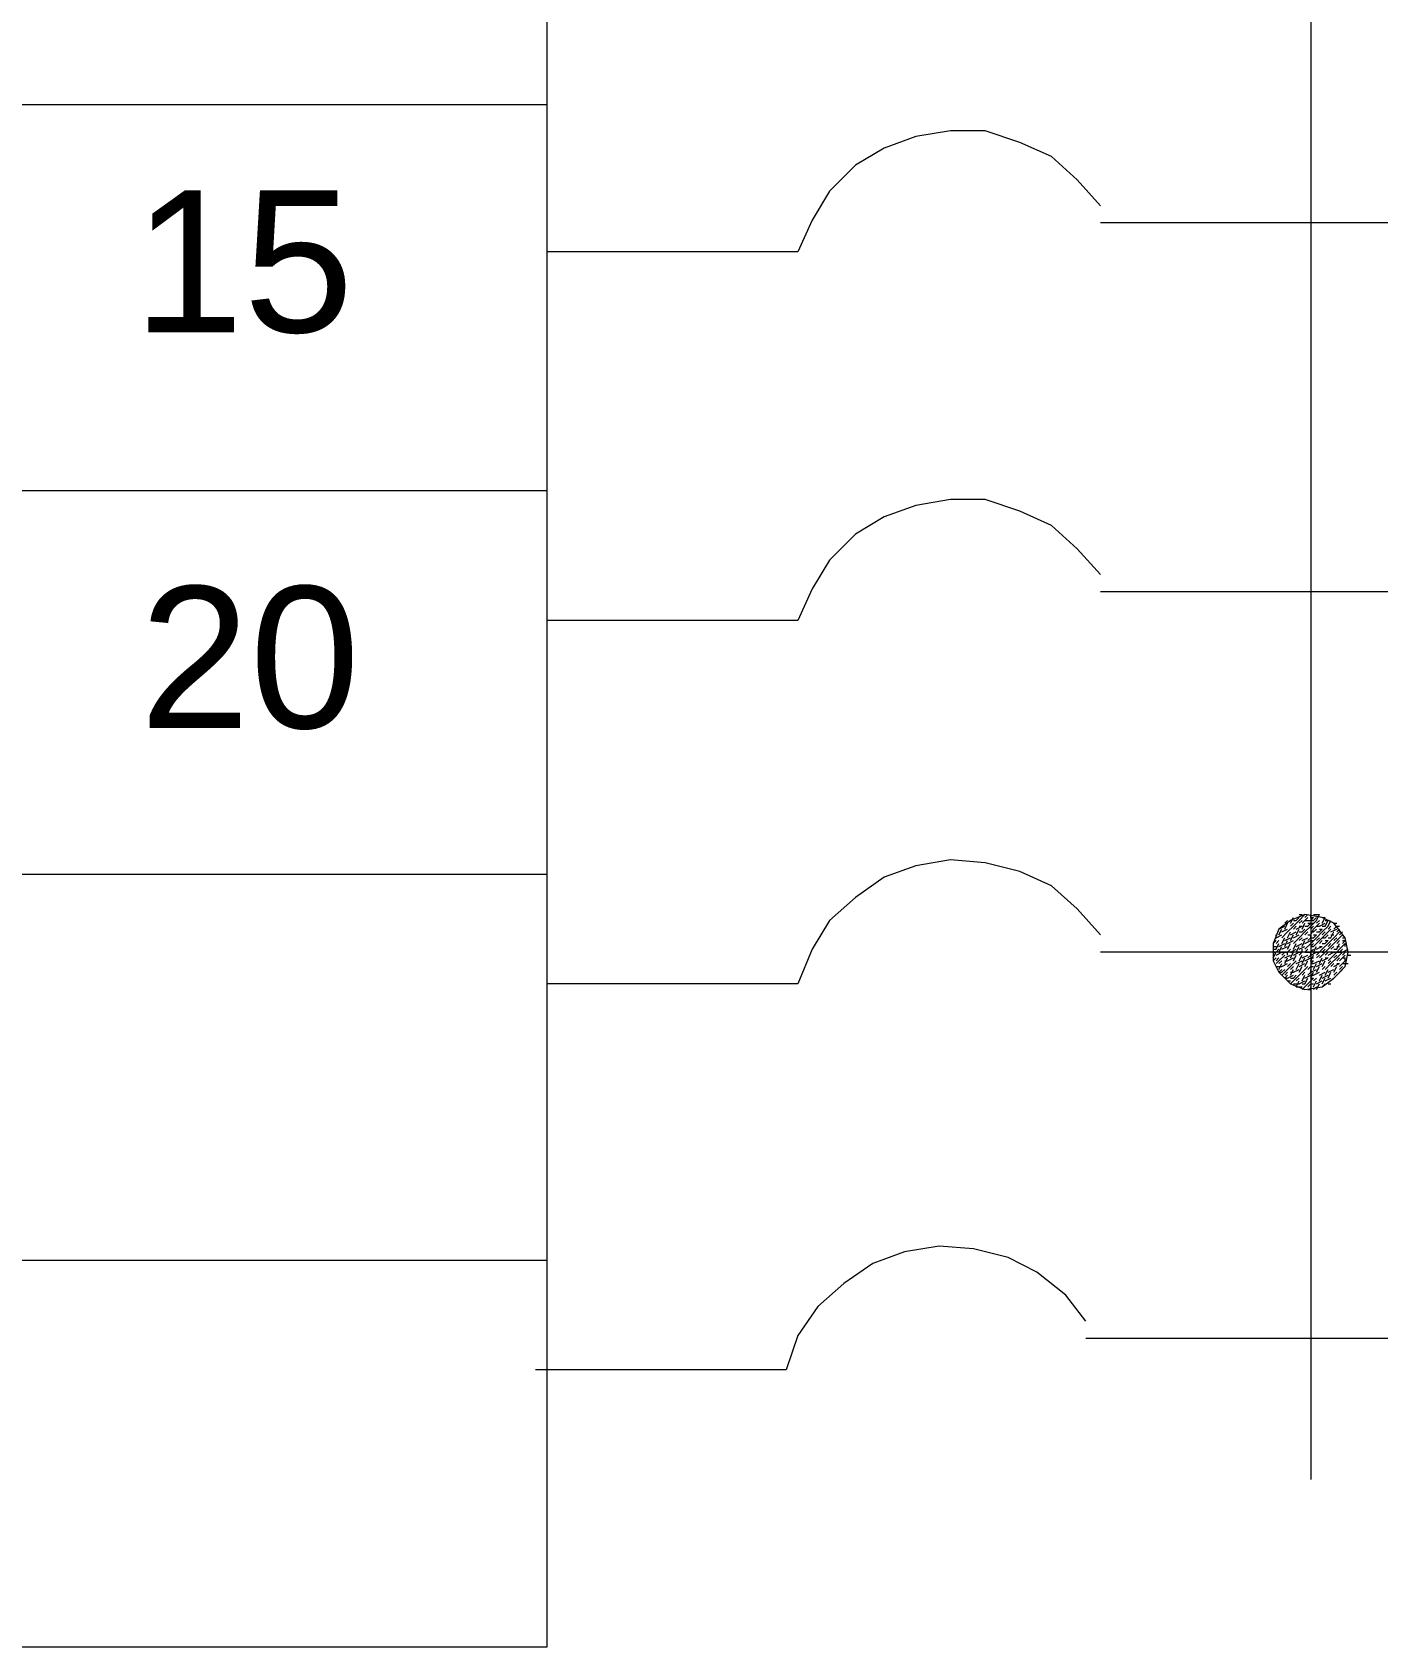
# Model space of a CAD drawing. Header units: millimetres. Extents: x -0.3 to 50, y -1 to 21.3.
# Drawn here: x 7.419 to 8.275, y 17.813 to 18.839 of the extents above; entities that cross this region are included whole.
import ezdxf

# ---------------------------------------------------------------- set-up
doc = ezdxf.new("R2010")
doc.units = ezdxf.units.MM
doc.header["$LTSCALE"] = 0.5
doc.layers.add('TABLA', color=7, linetype='Continuous')
doc.styles.get("Standard").update_dxf_attribs({"font": 'arial.ttf'})

msp = doc.modelspace()

# ---------------------------------------------------------------- linework, layer by layer
at = {"layer": 'TABLA', "color": 7, "linetype": 'Continuous', "lineweight": 18, "true_color": 0x000007}
for p, q in [((8.2321, 20.1433), (8.2321, 17.9193)), ((7.7466, 18.7932), (4.186, 18.7932)), ((8.9905, 18.7181), (8.0984, 18.7181)), ((7.906, 18.6997), (7.7466, 18.6997)), ((7.7466, 18.5477), (4.186, 18.5477)), ((8.9905, 18.4836), (8.0984, 18.4836)), ((7.906, 18.4653), (7.7466, 18.4653)), ((7.7466, 18.304), (4.186, 18.304)), ((8.2193, 18.2729), (8.2211, 18.2766)), ((8.2229, 18.2747), (8.2248, 18.2766)), ((8.2248, 18.2784), (8.2266, 18.2784)), ((8.2266, 18.2729), (8.2302, 18.2766)), ((8.2284, 18.2766), (8.2302, 18.2784)), ((8.2321, 18.2766), (8.2321, 18.2784)), ((8.2321, 18.2766), (8.2339, 18.2766)), ((8.2321, 18.2747), (8.2339, 18.2766)), ((8.2339, 18.2784), (8.2357, 18.2784)), ((8.2339, 18.2747), (8.2357, 18.2766)), ((8.2357, 18.2784), (8.2376, 18.2784)), ((8.2394, 18.2766), (8.2412, 18.2766)), ((8.2394, 18.2729), (8.2412, 18.2766)), ((8.2119, 18.2692), (8.2156, 18.2711)), ((8.2119, 18.2656), (8.2138, 18.2692)), ((8.2138, 18.2674), (8.2174, 18.2692)), ((8.2156, 18.2729), (8.2174, 18.2747)), ((8.2156, 18.2692), (8.2174, 18.2729)), ((8.2174, 18.2637), (8.2193, 18.2674)), ((8.2193, 18.2711), (8.2211, 18.2729)), ((8.2193, 18.2656), (8.2229, 18.2674)), ((8.2211, 18.2747), (8.2229, 18.2747)), ((8.2211, 18.2692), (8.2229, 18.2711)), ((8.2229, 18.2692), (8.2266, 18.2711)), ((8.2229, 18.2656), (8.2248, 18.2692)), ((8.2248, 18.2729), (8.2266, 18.2747)), ((8.2248, 18.2711), (8.2266, 18.2711)), ((8.2248, 18.2674), (8.2266, 18.2674)), ((8.2266, 18.2692), (8.2284, 18.2729)), ((8.2266, 18.2674), (8.2284, 18.2692)), ((8.2284, 18.2747), (8.2302, 18.2747)), ((8.2284, 18.2711), (8.2302, 18.2711)), ((8.2284, 18.2656), (8.2302, 18.2674)), ((8.2302, 18.2747), (8.2321, 18.2747)), ((8.2302, 18.2729), (8.2321, 18.2729)), ((8.2302, 18.2711), (8.2321, 18.2729)), ((8.2321, 18.2747), (8.2339, 18.2747)), ((8.2321, 18.2729), (8.2339, 18.2729)), ((8.2321, 18.2692), (8.2339, 18.2711)), ((8.2321, 18.2674), (8.2339, 18.2674)), ((8.2339, 18.2674), (8.2357, 18.2692)), ((8.2357, 18.2729), (8.2376, 18.2747)), ((8.2357, 18.2711), (8.2376, 18.2711)), ((8.2357, 18.2674), (8.2376, 18.2674)), ((8.2376, 18.2711), (8.2412, 18.2729)), ((8.2376, 18.2692), (8.2394, 18.2692)), ((8.2376, 18.2674), (8.2394, 18.2692)), ((8.2394, 18.2711), (8.2412, 18.2711)), ((8.2394, 18.2656), (8.2412, 18.2674)), ((8.2412, 18.2747), (8.2431, 18.2747)), ((8.2412, 18.2711), (8.2431, 18.2747)), ((8.2431, 18.2692), (8.2449, 18.2711)), ((8.2449, 18.2674), (8.2486, 18.2692)), ((8.2449, 18.2637), (8.2467, 18.2674)), ((8.2467, 18.2729), (8.2486, 18.2729)), ((8.2467, 18.2692), (8.2486, 18.2711)), ((8.2486, 18.2711), (8.2504, 18.2711)), ((8.2486, 18.2674), (8.2504, 18.2692)), ((8.2504, 18.2656), (8.2522, 18.2674)), ((8.2083, 18.2601), (8.2101, 18.2619)), ((8.2083, 18.2582), (8.2101, 18.2582)), ((8.2083, 18.2564), (8.2101, 18.2564)), ((8.2101, 18.2637), (8.2101, 18.2656)), ((8.2101, 18.2637), (8.2138, 18.2656)), ((8.2101, 18.2601), (8.2119, 18.2619)), ((8.2101, 18.2564), (8.2119, 18.2601)), ((8.2101, 18.2546), (8.2119, 18.2564)), ((8.2119, 18.2582), (8.2156, 18.2601)), ((8.2119, 18.2546), (8.2138, 18.2582)), ((8.2138, 18.2601), (8.2156, 18.2637)), ((8.2138, 18.2564), (8.2174, 18.2582)), ((8.2156, 18.2619), (8.2193, 18.2637)), ((8.2156, 18.2582), (8.2174, 18.2619)), ((8.2174, 18.2601), (8.2211, 18.2619)), ((8.2174, 18.2564), (8.2193, 18.2601)), ((8.2174, 18.2546), (8.2193, 18.2564)), ((8.2193, 18.2619), (8.2211, 18.2656)), ((8.2193, 18.2546), (8.2229, 18.2564)), ((8.2211, 18.2637), (8.2248, 18.2656)), ((8.2211, 18.2564), (8.2229, 18.2601)), ((8.2229, 18.2582), (8.2266, 18.2601)), ((8.2229, 18.2546), (8.2248, 18.2582)), ((8.2248, 18.2619), (8.2266, 18.2637)), ((8.2248, 18.2564), (8.2284, 18.2582)), ((8.2266, 18.2619), (8.2302, 18.2637)), ((8.2266, 18.2582), (8.2284, 18.2619)), ((8.2266, 18.2546), (8.2266, 18.2564)), ((8.2284, 18.2601), (8.2321, 18.2619)), ((8.2284, 18.2564), (8.2321, 18.2601)), ((8.2284, 18.2546), (8.2302, 18.2564)), ((8.2302, 18.2656), (8.2321, 18.2656)), ((8.2302, 18.2619), (8.2321, 18.2637)), ((8.2321, 18.2637), (8.2321, 18.2656)), ((8.2321, 18.2637), (8.2339, 18.2637)), ((8.2321, 18.2619), (8.2339, 18.2619)), ((8.2321, 18.2582), (8.2339, 18.2601)), ((8.2321, 18.2582), (8.2339, 18.2582)), ((8.2321, 18.2546), (8.2339, 18.2564)), ((8.2339, 18.2656), (8.2357, 18.2656)), ((8.2339, 18.2637), (8.2357, 18.2656)), ((8.2339, 18.2546), (8.2357, 18.2582)), ((8.2357, 18.2619), (8.2376, 18.2637)), ((8.2357, 18.2564), (8.2394, 18.2582)), ((8.2376, 18.2601), (8.2394, 18.2619)), ((8.2376, 18.2582), (8.2394, 18.2582)), ((8.2394, 18.2637), (8.2412, 18.2637)), ((8.2394, 18.2601), (8.2412, 18.2601)), ((8.2394, 18.2546), (8.2412, 18.2564)), ((8.2412, 18.2637), (8.2431, 18.2656)), ((8.2412, 18.2619), (8.2431, 18.2619)), ((8.2412, 18.2601), (8.2431, 18.2619)), ((8.2431, 18.2637), (8.2449, 18.2637)), ((8.2431, 18.2582), (8.2449, 18.2601)), ((8.2449, 18.2656), (8.2467, 18.2656)), ((8.2449, 18.2564), (8.2467, 18.2582)), ((8.2467, 18.2619), (8.2486, 18.2637)), ((8.2467, 18.2564), (8.2486, 18.2564)), ((8.2486, 18.2601), (8.2504, 18.2619)), ((8.2486, 18.2564), (8.2504, 18.2601)), ((8.2486, 18.2582), (8.2504, 18.2582)), ((8.2504, 18.2546), (8.2522, 18.2564)), ((8.2522, 18.2637), (8.2541, 18.2637)), ((8.2522, 18.2619), (8.2541, 18.2619)), ((8.2522, 18.2601), (8.2541, 18.2619)), ((8.2522, 18.2546), (8.2559, 18.2564)), ((8.2541, 18.2582), (8.2541, 18.2601)), ((8.9905, 18.2546), (8.0984, 18.2546)), ((8.2083, 18.2546), (8.2101, 18.2546)), ((8.2083, 18.2509), (8.2101, 18.2546)), ((8.2083, 18.2491), (8.2101, 18.2509)), ((8.2101, 18.2527), (8.2138, 18.2546)), ((8.2101, 18.2491), (8.2119, 18.2509)), ((8.2101, 18.2454), (8.2119, 18.2454)), ((8.2119, 18.2546), (8.2138, 18.2546)), ((8.2119, 18.2473), (8.2138, 18.2491)), ((8.2119, 18.2436), (8.2138, 18.2473)), ((8.2119, 18.2454), (8.2138, 18.2454)), ((8.2138, 18.2546), (8.2156, 18.2546)), ((8.2138, 18.2527), (8.2156, 18.2546)), ((8.2138, 18.2454), (8.2174, 18.2473)), ((8.2156, 18.2546), (8.2174, 18.2546)), ((8.2156, 18.2509), (8.2193, 18.2527)), ((8.2156, 18.2473), (8.2174, 18.2509)), ((8.2156, 18.2491), (8.2174, 18.2491)), ((8.2174, 18.2527), (8.2174, 18.2546)), ((8.2174, 18.2491), (8.2211, 18.2509)), ((8.2174, 18.2454), (8.2193, 18.2473)), ((8.2193, 18.2546), (8.2211, 18.2546)), ((8.2193, 18.2509), (8.2211, 18.2546)), ((8.2193, 18.2436), (8.2211, 18.2454)), ((8.2211, 18.2527), (8.2248, 18.2546)), ((8.2211, 18.2491), (8.2229, 18.2527)), ((8.2229, 18.2473), (8.2266, 18.2491)), ((8.2229, 18.2436), (8.2248, 18.2473)), ((8.2248, 18.2546), (8.2266, 18.2546)), ((8.2248, 18.2527), (8.2266, 18.2546)), ((8.2248, 18.2491), (8.2266, 18.2527)), ((8.2248, 18.2454), (8.2284, 18.2473)), ((8.2248, 18.2418), (8.2266, 18.2454)), ((8.2266, 18.2509), (8.2302, 18.2527)), ((8.2266, 18.2473), (8.2284, 18.2509)), ((8.2284, 18.2546), (8.2302, 18.2546)), ((8.2284, 18.2491), (8.2321, 18.2509)), ((8.2284, 18.2454), (8.2302, 18.2491)), ((8.2302, 18.2546), (8.2321, 18.2546)), ((8.2302, 18.2546), (8.2321, 18.2546)), ((8.2302, 18.2509), (8.2321, 18.2527)), ((8.2302, 18.2436), (8.2321, 18.2454)), ((8.2321, 18.2527), (8.2321, 18.2546)), ((8.2321, 18.2527), (8.2357, 18.2546)), ((8.2321, 18.2491), (8.2339, 18.2527)), ((8.2321, 18.2509), (8.2339, 18.2509)), ((8.2321, 18.2491), (8.2339, 18.2491)), ((8.2321, 18.2473), (8.2339, 18.2491)), ((8.2321, 18.2473), (8.2339, 18.2473)), ((8.2321, 18.2454), (8.2339, 18.2454)), ((8.2339, 18.2546), (8.2357, 18.2546)), ((8.2339, 18.2473), (8.2376, 18.2491)), ((8.2339, 18.2436), (8.2357, 18.2473)), ((8.2357, 18.2546), (8.2376, 18.2546)), ((8.2357, 18.2527), (8.2376, 18.2546)), ((8.2357, 18.2509), (8.2376, 18.2527)), ((8.2357, 18.2454), (8.2394, 18.2473)), ((8.2357, 18.2418), (8.2376, 18.2454)), ((8.2376, 18.2509), (8.2412, 18.2546)), ((8.2376, 18.2473), (8.2394, 18.2509)), ((8.2394, 18.2546), (8.2412, 18.2546)), ((8.2394, 18.2491), (8.2431, 18.2509)), ((8.2394, 18.2454), (8.2412, 18.2491)), ((8.2394, 18.2436), (8.2412, 18.2454)), ((8.2412, 18.2527), (8.2431, 18.2546)), ((8.2412, 18.2509), (8.2431, 18.2509)), ((8.2431, 18.2527), (8.2467, 18.2546)), ((8.2431, 18.2473), (8.2449, 18.2491)), ((8.2449, 18.2546), (8.2467, 18.2546)), ((8.2449, 18.2454), (8.2467, 18.2473)), ((8.2467, 18.2546), (8.2486, 18.2546)), ((8.2467, 18.2509), (8.2486, 18.2527)), ((8.2467, 18.2454), (8.2504, 18.2473)), ((8.2467, 18.2418), (8.2486, 18.2454)), ((8.2486, 18.2546), (8.2504, 18.2546)), ((8.2486, 18.2491), (8.2504, 18.2509)), ((8.2486, 18.2473), (8.2504, 18.2473)), ((8.2504, 18.2546), (8.2522, 18.2546)), ((8.2504, 18.2491), (8.2541, 18.2527)), ((8.2504, 18.2436), (8.2522, 18.2454)), ((8.2522, 18.2527), (8.2541, 18.2546)), ((8.2522, 18.2509), (8.2541, 18.2509)), ((8.2522, 18.2473), (8.2541, 18.2473)), ((8.2541, 18.2473), (8.2559, 18.2473)), ((8.2559, 18.2527), (8.2577, 18.2527)), ((8.2119, 18.2418), (8.2138, 18.2436)), ((8.2119, 18.2418), (8.2138, 18.2418)), ((8.2138, 18.2418), (8.2156, 18.2436)), ((8.2156, 18.2399), (8.2174, 18.2418)), ((8.2156, 18.2381), (8.2174, 18.2399)), ((8.2156, 18.2381), (8.2174, 18.2381)), ((8.2174, 18.2381), (8.2211, 18.2399)), ((8.2174, 18.2363), (8.2193, 18.2363)), ((8.2174, 18.2363), (8.2193, 18.2363)), ((8.2193, 18.2399), (8.2211, 18.2436)), ((8.2193, 18.2418), (8.2211, 18.2418)), ((8.2193, 18.2381), (8.2211, 18.2381)), ((8.2211, 18.2418), (8.2248, 18.2436)), ((8.2211, 18.2381), (8.2229, 18.2399)), ((8.2229, 18.2363), (8.2248, 18.2381)), ((8.2229, 18.2326), (8.2248, 18.2363)), ((8.2248, 18.2344), (8.2284, 18.2363)), ((8.2266, 18.2399), (8.2284, 18.2418)), ((8.2266, 18.2363), (8.2284, 18.2399)), ((8.2284, 18.2381), (8.2321, 18.2399)), ((8.2284, 18.2344), (8.2302, 18.2381)), ((8.2302, 18.2399), (8.2321, 18.2418)), ((8.2321, 18.2418), (8.2321, 18.2436)), ((8.2321, 18.2418), (8.2357, 18.2436)), ((8.2321, 18.2381), (8.2339, 18.2418)), ((8.2321, 18.2399), (8.2339, 18.2399)), ((8.2321, 18.2381), (8.2339, 18.2381)), ((8.2321, 18.2363), (8.2339, 18.2381)), ((8.2339, 18.2399), (8.2376, 18.2418)), ((8.2339, 18.2363), (8.2357, 18.2381)), ((8.2339, 18.2326), (8.2357, 18.2363)), ((8.2357, 18.2344), (8.2394, 18.2363)), ((8.2376, 18.2399), (8.2412, 18.2418)), ((8.2376, 18.2363), (8.2394, 18.2399)), ((8.2394, 18.2381), (8.2431, 18.2399)), ((8.2394, 18.2344), (8.2412, 18.2381)), ((8.2412, 18.2399), (8.2431, 18.2436)), ((8.2412, 18.2363), (8.2449, 18.2381)), ((8.2431, 18.2418), (8.2467, 18.2436)), ((8.2431, 18.2381), (8.2449, 18.2418)), ((8.2467, 18.2399), (8.2486, 18.2418)), ((7.906, 18.2344), (7.7466, 18.2344)), ((8.2211, 18.2344), (8.2229, 18.2344)), ((8.2229, 18.2344), (8.2248, 18.2344)), ((8.2229, 18.2326), (8.2248, 18.2326)), ((8.2248, 18.2326), (8.2266, 18.2326)), ((8.2266, 18.2344), (8.2284, 18.2344)), ((8.2302, 18.2326), (8.2321, 18.2344)), ((8.2321, 18.2344), (8.2339, 18.2344)), ((8.2339, 18.2308), (8.2357, 18.2326)), ((8.2357, 18.2308), (8.2376, 18.2344)), ((8.2394, 18.2326), (8.2412, 18.2344)), ((8.2431, 18.2344), (8.2449, 18.2344)), ((7.7466, 18.0586), (4.186, 18.0586)), ((8.9905, 18.0091), (8.0892, 18.0091)), ((7.8987, 17.989), (7.7393, 17.989))]:
    msp.add_line(p, q, dxfattribs=at)
for points in [[(4.186, 17.8131), (7.7466, 17.8131), (7.7466, 20.1451), (4.186, 20.1451)], [(8.2559, 18.2546), (8.2541, 18.2637), (8.2467, 18.2729), (8.2394, 18.2766), (8.2284, 18.2784), (8.2193, 18.2747), (8.2119, 18.2692), (8.2083, 18.2601), (8.2083, 18.2491), (8.2119, 18.2418), (8.2193, 18.2344), (8.2284, 18.2308), (8.2394, 18.2326), (8.2467, 18.2381), (8.2541, 18.2454)]]:
    msp.add_lwpolyline(points, close=True, dxfattribs=at)
for points in [[(8.0984, 18.729), (8.0837, 18.7455), (8.0672, 18.7602), (8.0471, 18.7693), (8.0251, 18.7767), (8.0031, 18.7767), (7.9811, 18.773), (7.961, 18.7657), (7.9426, 18.7547), (7.9262, 18.7382), (7.9152, 18.7199), (7.906, 18.6997)], [(8.0984, 18.4946), (8.0837, 18.511), (8.0672, 18.5257), (8.0471, 18.5349), (8.0251, 18.5422), (8.0031, 18.5422), (7.9811, 18.5385), (7.961, 18.5312), (7.9426, 18.5202), (7.9262, 18.5037), (7.9152, 18.4854), (7.906, 18.4653)], [(8.0984, 18.2656), (8.0837, 18.2821), (8.0672, 18.2967), (8.0471, 18.3059), (8.0251, 18.3114), (8.0031, 18.3132), (7.9811, 18.3095), (7.961, 18.3022), (7.9426, 18.2894), (7.9262, 18.2747), (7.9152, 18.2564), (7.906, 18.2344)], [(8.2138, 18.2637), (8.2174, 18.2674), (8.2211, 18.2711), (8.2248, 18.2747), (8.2284, 18.2784)], [(8.2321, 18.2711), (8.2357, 18.2747), (8.2376, 18.2784)], [(8.2211, 18.2601), (8.2248, 18.2637), (8.2284, 18.2674), (8.2321, 18.2711)], [(8.2321, 18.2601), (8.2357, 18.2637), (8.2394, 18.2674), (8.2431, 18.2711), (8.2449, 18.2747)], [(8.2321, 18.2656), (8.2339, 18.2692), (8.2376, 18.2729)], [(8.2339, 18.2582), (8.2376, 18.2619), (8.2412, 18.2656), (8.2449, 18.2692)], [(8.2376, 18.2546), (8.2394, 18.2564), (8.2431, 18.2601), (8.2467, 18.2637), (8.2504, 18.2674)], [(8.2412, 18.2546), (8.2449, 18.2582), (8.2486, 18.2619), (8.2522, 18.2656)], [(8.2486, 18.2546), (8.2504, 18.2564), (8.2541, 18.2601)], [(8.2101, 18.2473), (8.2119, 18.2491), (8.2156, 18.2527)], [(8.2138, 18.2399), (8.2156, 18.2418), (8.2193, 18.2454), (8.2229, 18.2491)], [(8.2193, 18.2344), (8.2229, 18.2381), (8.2266, 18.2418), (8.2302, 18.2454)], [(8.2412, 18.2436), (8.2449, 18.2473), (8.2486, 18.2509), (8.2522, 18.2546)], [(8.2431, 18.2491), (8.2467, 18.2527), (8.2486, 18.2546)], [(8.2504, 18.2454), (8.2541, 18.2491), (8.2541, 18.2509)], [(8.2266, 18.2308), (8.2302, 18.2344), (8.2321, 18.2363)], [(8.2449, 18.2363), (8.2486, 18.2399), (8.2522, 18.2436)], [(8.2302, 18.2308), (8.2321, 18.2308), (8.2321, 18.2326)], [(8.0892, 18.0201), (8.0764, 18.0366), (8.058, 18.0512), (8.0397, 18.0604), (8.0177, 18.0659), (7.9958, 18.0677), (7.9738, 18.0641), (7.9536, 18.0567), (7.9353, 18.0439), (7.9188, 18.0293), (7.906, 18.0109), (7.8987, 17.989)]]:
    msp.add_lwpolyline(points, dxfattribs=at)

# ---------------------------------------------------------------- texts
at = {"layer": 'TABLA', "char_height": 0.0901, "attachment_point": 1}
for s, insert in [('15', (7.4836, 18.7387)), ('20', (7.4876, 18.4871))]:
    msp.add_mtext_dynamic_manual_height_columns(s, width=0.090104, gutter_width=0.4505, heights=[0], dxfattribs=dict(at, insert=insert))

doc.saveas('drawing.dxf')
